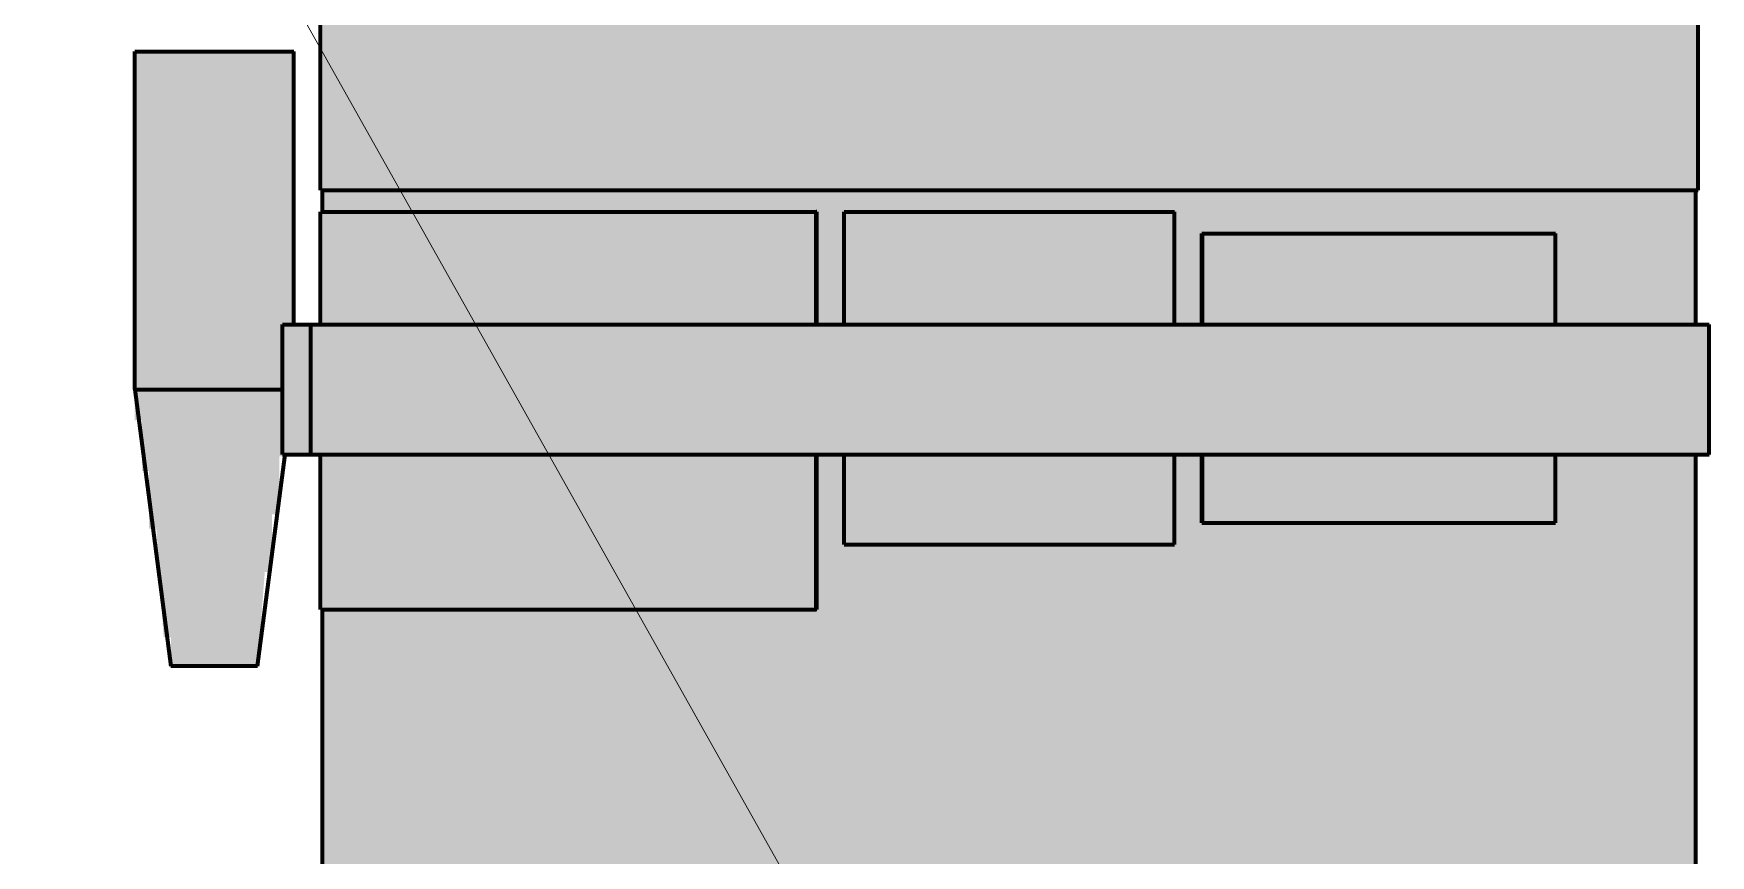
# Model space of a CAD drawing. Header units: millimetres. Extents: x 0 to 420, y 0 to 297.
# Drawn here: x 80.19 to 103.39, y 184.57 to 195.94 of the extents above; entities that cross this region are included whole.
import ezdxf

# ---------------------------------------------------------------- set-up
doc = ezdxf.new("R2010")
doc.units = ezdxf.units.MM
for name, color, linetype, lineweight in [('01-VISIBLE', 7, 'CONTINUOUS', 70), ('08-FINA', 5, 'CONTINUOUS', 18), ('13-GRAFICA', 30, 'CONTINUOUS', 18)]:
    doc.layers.add(name, color=color, linetype=linetype, lineweight=lineweight)

msp = doc.modelspace()

# ---------------------------------------------------------------- hatches: boundary and pattern name
at = {"layer": '13-GRAFICA', "true_color": 0xffffff}
h = msp.add_hatch(color=7, dxfattribs=at)
h.dxf.hatch_style = 1
h.paths.add_polyline_path([(84.186, 193.786), (84.186, 212.886), (103.186, 212.886), (103.186, 193.786)])
at = {"layer": '13-GRAFICA', "true_color": 0x202020}
h = msp.add_hatch(color=7, dxfattribs=at)
h.dxf.hatch_style = 1
h.paths.add_polyline_path([(81.986, 187.586), (81.886, 189.086), (81.786, 189.086), (81.786, 189.886), (81.686, 189.886), (81.686, 190.586), (81.587, 190.586), (81.587, 195.686), (83.786, 195.686), (83.786, 191.886), (83.587, 191.886), (83.587, 189.286), (83.486, 189.286), (83.486, 188.486), (83.386, 188.486), (83.286, 187.186), (82.087, 187.186), (82.087, 187.586)])
at = {"layer": '13-GRAFICA', "true_color": 0xc4c8ce}
h = msp.add_hatch(color=7, dxfattribs=at)
h.dxf.hatch_style = 1
h.paths.add_polyline_path([(84.186, 193.486), (84.186, 193.786), (103.186, 193.786), (103.186, 191.886), (101.286, 191.886), (101.286, 193.186), (96.386, 193.186), (96.386, 191.886), (95.986, 191.886), (95.986, 193.486), (91.386, 193.486), (91.386, 191.886), (90.986, 191.886), (90.986, 193.486)])
at = {"layer": '13-GRAFICA', "true_color": 0xffffff}
h = msp.add_hatch(color=7, dxfattribs=at)
h.dxf.hatch_style = 1
h.paths.add_polyline_path([(84.186, 193.486), (90.986, 193.486), (90.986, 191.886), (84.186, 191.886)])
at = {"layer": '13-GRAFICA', "true_color": 0xd7beeb}
h = msp.add_hatch(color=7, dxfattribs=at)
h.dxf.hatch_style = 1
h.paths.add_polyline_path([(91.386, 193.486), (91.587, 193.486), (91.587, 191.886), (91.587, 190.086), (91.587, 188.886), (91.386, 188.886)])
h = msp.add_hatch(color=7, dxfattribs=at)
h.dxf.hatch_style = 1
h.paths.add_polyline_path([(94.286, 193.486), (94.286, 191.886), (91.587, 191.886), (91.587, 193.486)])
h = msp.add_hatch(color=7, dxfattribs=at)
h.dxf.hatch_style = 1
h.paths.add_polyline_path([(94.486, 193.486), (94.486, 191.886), (94.486, 190.086), (94.486, 188.886), (94.286, 188.886), (94.286, 190.086), (94.286, 191.886), (94.286, 193.486)])
h = msp.add_hatch(color=7, dxfattribs=at)
h.dxf.hatch_style = 1
h.paths.add_polyline_path([(95.886, 193.486), (95.886, 191.886), (94.486, 191.886), (94.486, 193.486)])
h = msp.add_hatch(color=7, dxfattribs=at)
h.dxf.hatch_style = 1
h.paths.add_polyline_path([(95.986, 193.486), (95.986, 188.886), (95.886, 188.886), (95.886, 190.086), (95.886, 191.886), (95.886, 193.486)])
at = {"layer": '13-GRAFICA', "true_color": 0xf7c8d7}
h = msp.add_hatch(color=7, dxfattribs=at)
h.dxf.hatch_style = 1
h.paths.add_polyline_path([(96.386, 193.186), (96.486, 193.186), (96.486, 191.886), (96.486, 190.086), (96.486, 189.186), (96.386, 189.186)])
h = msp.add_hatch(color=7, dxfattribs=at)
h.dxf.hatch_style = 1
h.paths.add_polyline_path([(98.186, 193.186), (98.186, 191.886), (96.486, 191.886), (96.486, 193.186)])
h = msp.add_hatch(color=7, dxfattribs=at)
h.dxf.hatch_style = 1
h.paths.add_polyline_path([(101.286, 193.186), (101.286, 191.886), (98.286, 191.886), (98.286, 190.086), (101.286, 190.086), (101.286, 189.186), (98.186, 189.186), (98.186, 190.086), (98.186, 191.886), (98.186, 193.186)])
at = {"layer": '13-GRAFICA', "true_color": 0x202020}
h = msp.add_hatch(color=7, dxfattribs=at)
h.dxf.hatch_style = 1
h.paths.add_polyline_path([(91.386, 191.886), (91.386, 190.086), (83.587, 190.086), (83.587, 191.886)])
h = msp.add_hatch(color=7, dxfattribs=at)
h.dxf.hatch_style = 1
h.paths.add_polyline_path([(94.286, 190.086), (91.587, 190.086), (91.587, 191.886), (94.286, 191.886)])
h = msp.add_hatch(color=7, dxfattribs=at)
h.dxf.hatch_style = 1
h.paths.add_polyline_path([(95.886, 190.086), (94.486, 190.086), (94.486, 191.886), (95.886, 191.886)])
h = msp.add_hatch(color=7, dxfattribs=at)
h.dxf.hatch_style = 1
h.paths.add_polyline_path([(96.386, 191.886), (96.386, 190.086), (95.986, 190.086), (95.986, 191.886)])
h = msp.add_hatch(color=7, dxfattribs=at)
h.dxf.hatch_style = 1
h.paths.add_polyline_path([(98.186, 190.086), (96.486, 190.086), (96.486, 191.886), (98.186, 191.886)])
h = msp.add_hatch(color=7, dxfattribs=at)
h.dxf.hatch_style = 1
h.paths.add_polyline_path([(103.386, 190.086), (98.286, 190.086), (98.286, 191.886), (103.386, 191.886)])
at = {"layer": '13-GRAFICA', "true_color": 0xc4c8ce}
h = msp.add_hatch(color=7, dxfattribs=at)
h.dxf.hatch_style = 1
h.paths.add_polyline_path([(90.986, 190.086), (91.386, 190.086), (91.386, 188.886), (95.986, 188.886), (95.986, 190.086), (96.386, 190.086), (96.386, 189.186), (101.286, 189.186), (101.286, 190.086), (103.186, 190.086), (103.186, 180.786), (84.186, 180.786), (84.186, 187.986), (90.986, 187.986)])
at = {"layer": '13-GRAFICA', "true_color": 0xffffff}
h = msp.add_hatch(color=7, dxfattribs=at)
h.dxf.hatch_style = 1
h.paths.add_polyline_path([(90.986, 190.086), (90.986, 187.986), (84.186, 187.986), (84.186, 190.086)])
at = {"layer": '13-GRAFICA', "true_color": 0xd7beeb}
h = msp.add_hatch(color=7, dxfattribs=at)
h.dxf.hatch_style = 1
h.paths.add_polyline_path([(91.587, 188.886), (91.587, 190.086), (94.286, 190.086), (94.286, 188.886)])
h = msp.add_hatch(color=7, dxfattribs=at)
h.dxf.hatch_style = 1
h.paths.add_polyline_path([(94.486, 188.886), (94.486, 190.086), (95.886, 190.086), (95.886, 188.886)])
at = {"layer": '13-GRAFICA', "true_color": 0xf7c8d7}
h = msp.add_hatch(color=7, dxfattribs=at)
h.dxf.hatch_style = 1
h.paths.add_polyline_path([(96.486, 189.186), (96.486, 190.086), (98.186, 190.086), (98.186, 189.186)])

# ---------------------------------------------------------------- linework, layer by layer
at = {"layer": '01-VISIBLE'}
for p, q in [((84.156, 193.769), (84.156, 212.902)), ((103.216, 193.769), (103.216, 212.902)), ((81.587, 191.011), (81.587, 195.686)), ((83.786, 191.911), (83.786, 195.686)), ((84.186, 193.469), (84.186, 193.769)), ((103.186, 191.911), (103.186, 193.769)), ((84.156, 191.911), (84.156, 193.469)), ((91.014, 191.911), (91.014, 193.469)), ((91.023, 193.469), (91.014, 193.469)), ((91.023, 191.911), (91.023, 193.469)), ((91.402, 191.911), (91.402, 193.469)), ((95.971, 191.911), (95.971, 193.469)), ((96.35, 193.169), (96.359, 193.169)), ((96.35, 191.911), (96.35, 193.169)), ((96.359, 191.911), (96.359, 193.169)), ((101.244, 191.911), (101.244, 193.169)), ((83.632, 191.911), (84.025, 191.911)), ((83.632, 190.111), (83.632, 191.911)), ((84.025, 190.111), (84.025, 191.911)), ((103.367, 190.111), (103.367, 191.911)), ((81.587, 191.011), (82.087, 187.186)), ((83.286, 187.186), (83.669, 190.111)), ((83.632, 190.111), (84.025, 190.111)), ((84.156, 187.969), (84.156, 190.111)), ((91.014, 187.969), (91.014, 190.111)), ((91.023, 187.969), (91.023, 190.111)), ((91.402, 188.869), (91.402, 190.111)), ((95.971, 188.869), (95.971, 190.111)), ((96.35, 189.169), (96.35, 190.111)), ((96.359, 189.169), (96.359, 190.111)), ((101.244, 189.169), (101.244, 190.111)), ((103.186, 180.786), (103.186, 190.111)), ((96.35, 189.169), (96.359, 189.169)), ((84.186, 180.786), (84.186, 187.969)), ((91.023, 187.969), (91.014, 187.969))]:
    msp.add_line(p, q, dxfattribs=at)
for points in [[(81.587, 195.686), (81.636, 195.686), (81.686, 195.686), (81.736, 195.686), (81.786, 195.686), (81.837, 195.686), (81.886, 195.686), (81.936, 195.686), (81.986, 195.686), (82.036, 195.686), (82.087, 195.686), (82.136, 195.686), (82.186, 195.686), (82.236, 195.686), (82.286, 195.686), (82.337, 195.686), (82.386, 195.686), (82.436, 195.686), (82.486, 195.686), (82.536, 195.686), (82.587, 195.686), (82.636, 195.686), (82.686, 195.686), (82.736, 195.686), (82.786, 195.686), (82.837, 195.686), (82.886, 195.686), (82.936, 195.686), (82.986, 195.686), (83.036, 195.686), (83.087, 195.686), (83.136, 195.686), (83.186, 195.686), (83.236, 195.686), (83.286, 195.686), (83.337, 195.686), (83.386, 195.686), (83.436, 195.686), (83.486, 195.686), (83.536, 195.686), (83.587, 195.686), (83.636, 195.686), (83.686, 195.686), (83.736, 195.686), (83.786, 195.686)], [(84.156, 193.769), (84.207, 193.769), (84.257, 193.769), (84.307, 193.769), (84.357, 193.769), (84.407, 193.769), (84.457, 193.769), (84.507, 193.769), (84.557, 193.769), (84.607, 193.769), (84.657, 193.769), (84.707, 193.769), (84.757, 193.769), (84.807, 193.769), (84.857, 193.769), (84.907, 193.769), (84.957, 193.769), (85.007, 193.769), (85.057, 193.769), (85.107, 193.769), (85.157, 193.769), (85.207, 193.769), (85.257, 193.769), (85.307, 193.769), (85.357, 193.769), (85.407, 193.769), (85.457, 193.769), (85.507, 193.769), (85.557, 193.769), (85.607, 193.769), (85.657, 193.769), (85.707, 193.769), (85.757, 193.769), (85.807, 193.769), (85.857, 193.769), (85.907, 193.769), (85.957, 193.769), (86.007, 193.769), (86.057, 193.769), (86.108, 193.769), (86.158, 193.769), (86.208, 193.769), (86.258, 193.769), (86.308, 193.769), (86.358, 193.769), (86.408, 193.769), (86.458, 193.769), (86.508, 193.769), (86.558, 193.769), (86.608, 193.769), (86.658, 193.769), (86.708, 193.769), (86.758, 193.769), (86.808, 193.769), (86.858, 193.769), (86.908, 193.769), (86.958, 193.769), (87.008, 193.769), (87.058, 193.769), (87.108, 193.769), (87.158, 193.769), (87.208, 193.769), (87.258, 193.769), (87.308, 193.769), (87.358, 193.769), (87.408, 193.769), (87.458, 193.769), (87.508, 193.769), (87.558, 193.769), (87.608, 193.769), (87.658, 193.769), (87.708, 193.769), (87.758, 193.769), (87.808, 193.769), (87.858, 193.769), (87.908, 193.769), (87.958, 193.769), (88.009, 193.769), (88.059, 193.769), (88.109, 193.769), (88.159, 193.769), (88.209, 193.769), (88.259, 193.769), (88.309, 193.769), (88.359, 193.769), (88.409, 193.769), (88.459, 193.769), (88.509, 193.769), (88.559, 193.769), (88.609, 193.769), (88.659, 193.769), (88.709, 193.769), (88.759, 193.769), (88.809, 193.769), (88.859, 193.769), (88.909, 193.769), (88.959, 193.769), (89.009, 193.769), (89.059, 193.769), (89.109, 193.769), (89.159, 193.769), (89.209, 193.769), (89.259, 193.769), (89.309, 193.769), (89.359, 193.769), (89.409, 193.769), (89.459, 193.769), (89.509, 193.769), (89.559, 193.769), (89.609, 193.769), (89.659, 193.769), (89.709, 193.769), (89.759, 193.769), (89.809, 193.769), (89.859, 193.769), (89.91, 193.769), (89.96, 193.769), (90.01, 193.769), (90.06, 193.769), (90.11, 193.769), (90.16, 193.769), (90.21, 193.769), (90.26, 193.769), (90.31, 193.769), (90.36, 193.769), (90.41, 193.769), (90.46, 193.769), (90.51, 193.769), (90.56, 193.769), (90.61, 193.769), (90.66, 193.769), (90.71, 193.769), (90.76, 193.769), (90.81, 193.769), (90.86, 193.769), (90.91, 193.769), (90.96, 193.769), (91.01, 193.769), (91.06, 193.769), (91.11, 193.769), (91.16, 193.769), (91.21, 193.769), (91.26, 193.769), (91.31, 193.769), (91.36, 193.769), (91.41, 193.769), (91.46, 193.769), (91.51, 193.769), (91.56, 193.769), (91.61, 193.769), (91.66, 193.769), (91.71, 193.769), (91.76, 193.769), (91.811, 193.769), (91.861, 193.769), (91.911, 193.769), (91.961, 193.769), (92.011, 193.769), (92.061, 193.769), (92.111, 193.769), (92.161, 193.769), (92.211, 193.769), (92.261, 193.769), (92.311, 193.769), (92.361, 193.769), (92.411, 193.769), (92.461, 193.769), (92.511, 193.769), (92.561, 193.769), (92.611, 193.769), (92.661, 193.769), (92.711, 193.769), (92.761, 193.769), (92.811, 193.769), (92.861, 193.769), (92.911, 193.769), (92.961, 193.769), (93.011, 193.769), (93.061, 193.769), (93.111, 193.769), (93.161, 193.769), (93.211, 193.769), (93.261, 193.769), (93.311, 193.769), (93.361, 193.769), (93.411, 193.769), (93.461, 193.769), (93.511, 193.769), (93.561, 193.769), (93.611, 193.769), (93.661, 193.769), (93.712, 193.769), (93.762, 193.769), (93.812, 193.769), (93.862, 193.769), (93.912, 193.769), (93.962, 193.769), (94.012, 193.769), (94.062, 193.769), (94.112, 193.769), (94.162, 193.769), (94.212, 193.769), (94.262, 193.769), (94.312, 193.769), (94.362, 193.769), (94.412, 193.769), (94.462, 193.769), (94.512, 193.769), (94.562, 193.769), (94.612, 193.769), (94.662, 193.769), (94.712, 193.769), (94.762, 193.769), (94.812, 193.769), (94.862, 193.769), (94.912, 193.769), (94.962, 193.769), (95.012, 193.769), (95.062, 193.769), (95.112, 193.769), (95.162, 193.769), (95.212, 193.769), (95.262, 193.769), (95.312, 193.769), (95.362, 193.769), (95.412, 193.769), (95.462, 193.769), (95.512, 193.769), (95.562, 193.769), (95.613, 193.769), (95.663, 193.769), (95.713, 193.769), (95.763, 193.769), (95.813, 193.769), (95.863, 193.769), (95.913, 193.769), (95.963, 193.769), (96.013, 193.769), (96.063, 193.769), (96.113, 193.769), (96.163, 193.769), (96.213, 193.769), (96.263, 193.769), (96.313, 193.769), (96.363, 193.769), (96.413, 193.769), (96.463, 193.769), (96.513, 193.769), (96.563, 193.769), (96.613, 193.769), (96.663, 193.769), (96.713, 193.769), (96.763, 193.769), (96.813, 193.769), (96.863, 193.769), (96.913, 193.769), (96.963, 193.769), (97.013, 193.769), (97.063, 193.769), (97.113, 193.769), (97.163, 193.769), (97.213, 193.769), (97.263, 193.769), (97.313, 193.769), (97.363, 193.769), (97.413, 193.769), (97.463, 193.769), (97.514, 193.769), (97.564, 193.769), (97.614, 193.769), (97.664, 193.769), (97.714, 193.769), (97.764, 193.769), (97.814, 193.769), (97.864, 193.769), (97.914, 193.769), (97.964, 193.769), (98.014, 193.769), (98.064, 193.769), (98.114, 193.769), (98.164, 193.769), (98.214, 193.769), (98.264, 193.769), (98.314, 193.769), (98.364, 193.769), (98.414, 193.769), (98.464, 193.769), (98.514, 193.769), (98.564, 193.769), (98.614, 193.769), (98.664, 193.769), (98.714, 193.769), (98.764, 193.769), (98.814, 193.769), (98.864, 193.769), (98.914, 193.769), (98.964, 193.769), (99.014, 193.769), (99.064, 193.769), (99.114, 193.769), (99.164, 193.769), (99.214, 193.769), (99.264, 193.769), (99.314, 193.769), (99.364, 193.769), (99.415, 193.769), (99.465, 193.769), (99.515, 193.769), (99.565, 193.769), (99.615, 193.769), (99.665, 193.769), (99.715, 193.769), (99.765, 193.769), (99.815, 193.769), (99.865, 193.769), (99.915, 193.769), (99.965, 193.769), (100.015, 193.769), (100.065, 193.769), (100.115, 193.769), (100.165, 193.769), (100.215, 193.769), (100.265, 193.769), (100.315, 193.769), (100.365, 193.769), (100.415, 193.769), (100.465, 193.769), (100.515, 193.769), (100.565, 193.769), (100.615, 193.769), (100.665, 193.769), (100.715, 193.769), (100.765, 193.769), (100.815, 193.769), (100.865, 193.769), (100.915, 193.769), (100.965, 193.769), (101.015, 193.769), (101.065, 193.769), (101.115, 193.769), (101.165, 193.769), (101.215, 193.769), (101.265, 193.769), (101.316, 193.769), (101.366, 193.769), (101.416, 193.769), (101.466, 193.769), (101.516, 193.769), (101.566, 193.769), (101.616, 193.769), (101.666, 193.769), (101.716, 193.769), (101.766, 193.769), (101.816, 193.769), (101.866, 193.769), (101.916, 193.769), (101.966, 193.769), (102.016, 193.769), (102.066, 193.769), (102.116, 193.769), (102.166, 193.769), (102.216, 193.769), (102.266, 193.769), (102.316, 193.769), (102.366, 193.769), (102.416, 193.769), (102.466, 193.769), (102.516, 193.769), (102.566, 193.769), (102.616, 193.769), (102.666, 193.769), (102.716, 193.769), (102.766, 193.769), (102.816, 193.769), (102.866, 193.769), (102.916, 193.769), (102.966, 193.769), (103.016, 193.769), (103.066, 193.769), (103.116, 193.769), (103.166, 193.769), (103.216, 193.769)], [(84.156, 193.469), (84.207, 193.469), (84.257, 193.469), (84.307, 193.469), (84.357, 193.469), (84.407, 193.469), (84.457, 193.469), (84.507, 193.469), (84.557, 193.469), (84.607, 193.469), (84.657, 193.469), (84.707, 193.469), (84.757, 193.469), (84.807, 193.469), (84.857, 193.469), (84.907, 193.469), (84.957, 193.469), (85.007, 193.469), (85.058, 193.469), (85.108, 193.469), (85.158, 193.469), (85.208, 193.469), (85.258, 193.469), (85.308, 193.469), (85.358, 193.469), (85.408, 193.469), (85.458, 193.469), (85.508, 193.469), (85.558, 193.469), (85.608, 193.469), (85.658, 193.469), (85.708, 193.469), (85.758, 193.469), (85.808, 193.469), (85.858, 193.469), (85.908, 193.469), (85.959, 193.469), (86.009, 193.469), (86.059, 193.469), (86.109, 193.469), (86.159, 193.469), (86.209, 193.469), (86.259, 193.469), (86.309, 193.469), (86.359, 193.469), (86.409, 193.469), (86.459, 193.469), (86.509, 193.469), (86.559, 193.469), (86.609, 193.469), (86.659, 193.469), (86.709, 193.469), (86.759, 193.469), (86.81, 193.469), (86.86, 193.469), (86.91, 193.469), (86.96, 193.469), (87.01, 193.469), (87.06, 193.469), (87.11, 193.469), (87.16, 193.469), (87.21, 193.469), (87.26, 193.469), (87.31, 193.469), (87.36, 193.469), (87.41, 193.469), (87.46, 193.469), (87.51, 193.469), (87.56, 193.469), (87.61, 193.469), (87.66, 193.469), (87.711, 193.469), (87.761, 193.469), (87.811, 193.469), (87.861, 193.469), (87.911, 193.469), (87.961, 193.469), (88.011, 193.469), (88.061, 193.469), (88.111, 193.469), (88.161, 193.469), (88.211, 193.469), (88.261, 193.469), (88.311, 193.469), (88.361, 193.469), (88.411, 193.469), (88.461, 193.469), (88.511, 193.469), (88.562, 193.469), (88.612, 193.469), (88.662, 193.469), (88.712, 193.469), (88.762, 193.469), (88.812, 193.469), (88.862, 193.469), (88.912, 193.469), (88.962, 193.469), (89.012, 193.469), (89.062, 193.469), (89.112, 193.469), (89.162, 193.469), (89.212, 193.469), (89.262, 193.469), (89.312, 193.469), (89.362, 193.469), (89.412, 193.469), (89.463, 193.469), (89.513, 193.469), (89.563, 193.469), (89.613, 193.469), (89.663, 193.469), (89.713, 193.469), (89.763, 193.469), (89.813, 193.469), (89.863, 193.469), (89.913, 193.469), (89.963, 193.469), (90.013, 193.469), (90.063, 193.469), (90.113, 193.469), (90.163, 193.469), (90.213, 193.469), (90.263, 193.469), (90.313, 193.469), (90.364, 193.469), (90.414, 193.469), (90.464, 193.469), (90.514, 193.469), (90.564, 193.469), (90.614, 193.469), (90.664, 193.469), (90.714, 193.469), (90.764, 193.469), (90.814, 193.469), (90.864, 193.469), (90.914, 193.469), (90.964, 193.469), (91.014, 193.469)], [(91.402, 193.469), (91.452, 193.469), (91.502, 193.469), (91.552, 193.469), (91.603, 193.469), (91.653, 193.469), (91.703, 193.469), (91.753, 193.469), (91.803, 193.469), (91.854, 193.469), (91.904, 193.469), (91.954, 193.469), (92.004, 193.469), (92.055, 193.469), (92.105, 193.469), (92.155, 193.469), (92.205, 193.469), (92.255, 193.469), (92.306, 193.469), (92.356, 193.469), (92.406, 193.469), (92.456, 193.469), (92.506, 193.469), (92.557, 193.469), (92.607, 193.469), (92.657, 193.469), (92.707, 193.469), (92.758, 193.469), (92.808, 193.469), (92.858, 193.469), (92.908, 193.469), (92.958, 193.469), (93.009, 193.469), (93.059, 193.469), (93.109, 193.469), (93.159, 193.469), (93.209, 193.469), (93.26, 193.469), (93.31, 193.469), (93.36, 193.469), (93.41, 193.469), (93.461, 193.469), (93.511, 193.469), (93.561, 193.469), (93.611, 193.469), (93.661, 193.469), (93.712, 193.469), (93.762, 193.469), (93.812, 193.469), (93.862, 193.469), (93.912, 193.469), (93.963, 193.469), (94.013, 193.469), (94.063, 193.469), (94.113, 193.469), (94.164, 193.469), (94.214, 193.469), (94.264, 193.469), (94.314, 193.469), (94.364, 193.469), (94.415, 193.469), (94.465, 193.469), (94.515, 193.469), (94.565, 193.469), (94.615, 193.469), (94.666, 193.469), (94.716, 193.469), (94.766, 193.469), (94.816, 193.469), (94.867, 193.469), (94.917, 193.469), (94.967, 193.469), (95.017, 193.469), (95.067, 193.469), (95.118, 193.469), (95.168, 193.469), (95.218, 193.469), (95.268, 193.469), (95.318, 193.469), (95.369, 193.469), (95.419, 193.469), (95.469, 193.469), (95.519, 193.469), (95.57, 193.469), (95.62, 193.469), (95.67, 193.469), (95.72, 193.469), (95.77, 193.469), (95.821, 193.469), (95.871, 193.469), (95.921, 193.469), (95.971, 193.469)], [(96.359, 193.169), (96.409, 193.169), (96.459, 193.169), (96.51, 193.169), (96.56, 193.169), (96.611, 193.169), (96.661, 193.169), (96.711, 193.169), (96.762, 193.169), (96.812, 193.169), (96.862, 193.169), (96.913, 193.169), (96.963, 193.169), (97.013, 193.169), (97.064, 193.169), (97.114, 193.169), (97.165, 193.169), (97.215, 193.169), (97.265, 193.169), (97.316, 193.169), (97.366, 193.169), (97.416, 193.169), (97.467, 193.169), (97.517, 193.169), (97.567, 193.169), (97.618, 193.169), (97.668, 193.169), (97.719, 193.169), (97.769, 193.169), (97.819, 193.169), (97.87, 193.169), (97.92, 193.169), (97.97, 193.169), (98.021, 193.169), (98.071, 193.169), (98.122, 193.169), (98.172, 193.169), (98.222, 193.169), (98.273, 193.169), (98.323, 193.169), (98.373, 193.169), (98.424, 193.169), (98.474, 193.169), (98.524, 193.169), (98.575, 193.169), (98.625, 193.169), (98.676, 193.169), (98.726, 193.169), (98.776, 193.169), (98.827, 193.169), (98.877, 193.169), (98.927, 193.169), (98.978, 193.169), (99.028, 193.169), (99.078, 193.169), (99.129, 193.169), (99.179, 193.169), (99.23, 193.169), (99.28, 193.169), (99.33, 193.169), (99.381, 193.169), (99.431, 193.169), (99.481, 193.169), (99.532, 193.169), (99.582, 193.169), (99.632, 193.169), (99.683, 193.169), (99.733, 193.169), (99.784, 193.169), (99.834, 193.169), (99.884, 193.169), (99.935, 193.169), (99.985, 193.169), (100.035, 193.169), (100.086, 193.169), (100.136, 193.169), (100.187, 193.169), (100.237, 193.169), (100.287, 193.169), (100.338, 193.169), (100.388, 193.169), (100.438, 193.169), (100.489, 193.169), (100.539, 193.169), (100.589, 193.169), (100.64, 193.169), (100.69, 193.169), (100.741, 193.169), (100.791, 193.169), (100.841, 193.169), (100.892, 193.169), (100.942, 193.169), (100.992, 193.169), (101.043, 193.169), (101.093, 193.169), (101.143, 193.169), (101.194, 193.169), (101.244, 193.169)], [(84.025, 191.911), (84.075, 191.911), (84.125, 191.911), (84.175, 191.911), (84.226, 191.911), (84.276, 191.911), (84.326, 191.911), (84.376, 191.911), (84.426, 191.911), (84.476, 191.911), (84.526, 191.911), (84.576, 191.911), (84.626, 191.911), (84.677, 191.911), (84.727, 191.911), (84.777, 191.911), (84.827, 191.911), (84.877, 191.911), (84.927, 191.911), (84.977, 191.911), (85.027, 191.911), (85.077, 191.911), (85.127, 191.911), (85.178, 191.911), (85.228, 191.911), (85.278, 191.911), (85.328, 191.911), (85.378, 191.911), (85.428, 191.911), (85.478, 191.911), (85.528, 191.911), (85.578, 191.911), (85.629, 191.911), (85.679, 191.911), (85.729, 191.911), (85.779, 191.911), (85.829, 191.911), (85.879, 191.911), (85.929, 191.911), (85.979, 191.911), (86.029, 191.911), (86.08, 191.911), (86.13, 191.911), (86.18, 191.911), (86.23, 191.911), (86.28, 191.911), (86.33, 191.911), (86.38, 191.911), (86.43, 191.911), (86.48, 191.911), (86.53, 191.911), (86.581, 191.911), (86.631, 191.911), (86.681, 191.911), (86.731, 191.911), (86.781, 191.911), (86.831, 191.911), (86.881, 191.911), (86.931, 191.911), (86.981, 191.911), (87.032, 191.911), (87.082, 191.911), (87.132, 191.911), (87.182, 191.911), (87.232, 191.911), (87.282, 191.911), (87.332, 191.911), (87.382, 191.911), (87.432, 191.911), (87.483, 191.911), (87.533, 191.911), (87.583, 191.911), (87.633, 191.911), (87.683, 191.911), (87.733, 191.911), (87.783, 191.911), (87.833, 191.911), (87.883, 191.911), (87.933, 191.911), (87.984, 191.911), (88.034, 191.911), (88.084, 191.911), (88.134, 191.911), (88.184, 191.911), (88.234, 191.911), (88.284, 191.911), (88.334, 191.911), (88.384, 191.911), (88.435, 191.911), (88.485, 191.911), (88.535, 191.911), (88.585, 191.911), (88.635, 191.911), (88.685, 191.911), (88.735, 191.911), (88.785, 191.911), (88.835, 191.911), (88.886, 191.911), (88.936, 191.911), (88.986, 191.911), (89.036, 191.911), (89.086, 191.911), (89.136, 191.911), (89.186, 191.911), (89.236, 191.911), (89.286, 191.911), (89.336, 191.911), (89.387, 191.911), (89.437, 191.911), (89.487, 191.911), (89.537, 191.911), (89.587, 191.911), (89.637, 191.911), (89.687, 191.911), (89.737, 191.911), (89.787, 191.911), (89.838, 191.911), (89.888, 191.911), (89.938, 191.911), (89.988, 191.911), (90.038, 191.911), (90.088, 191.911), (90.138, 191.911), (90.188, 191.911), (90.238, 191.911), (90.289, 191.911), (90.339, 191.911), (90.389, 191.911), (90.439, 191.911), (90.489, 191.911), (90.539, 191.911), (90.589, 191.911), (90.639, 191.911), (90.689, 191.911), (90.739, 191.911), (90.79, 191.911), (90.84, 191.911), (90.89, 191.911), (90.94, 191.911), (90.99, 191.911), (91.04, 191.911), (91.09, 191.911), (91.14, 191.911), (91.19, 191.911), (91.241, 191.911), (91.291, 191.911), (91.341, 191.911), (91.391, 191.911), (91.441, 191.911), (91.491, 191.911), (91.541, 191.911), (91.591, 191.911), (91.641, 191.911), (91.692, 191.911), (91.742, 191.911), (91.792, 191.911), (91.842, 191.911), (91.892, 191.911), (91.942, 191.911), (91.992, 191.911), (92.042, 191.911), (92.092, 191.911), (92.142, 191.911), (92.193, 191.911), (92.243, 191.911), (92.293, 191.911), (92.343, 191.911), (92.393, 191.911), (92.443, 191.911), (92.493, 191.911), (92.543, 191.911), (92.593, 191.911), (92.644, 191.911), (92.694, 191.911), (92.744, 191.911), (92.794, 191.911), (92.844, 191.911), (92.894, 191.911), (92.944, 191.911), (92.994, 191.911), (93.044, 191.911), (93.095, 191.911), (93.145, 191.911), (93.195, 191.911), (93.245, 191.911), (93.295, 191.911), (93.345, 191.911), (93.395, 191.911), (93.445, 191.911), (93.495, 191.911), (93.545, 191.911), (93.596, 191.911), (93.646, 191.911), (93.696, 191.911), (93.746, 191.911), (93.796, 191.911), (93.846, 191.911), (93.896, 191.911), (93.946, 191.911), (93.996, 191.911), (94.047, 191.911), (94.097, 191.911), (94.147, 191.911), (94.197, 191.911), (94.247, 191.911), (94.297, 191.911), (94.347, 191.911), (94.397, 191.911), (94.447, 191.911), (94.498, 191.911), (94.548, 191.911), (94.598, 191.911), (94.648, 191.911), (94.698, 191.911), (94.748, 191.911), (94.798, 191.911), (94.848, 191.911), (94.898, 191.911), (94.948, 191.911), (94.999, 191.911), (95.049, 191.911), (95.099, 191.911), (95.149, 191.911), (95.199, 191.911), (95.249, 191.911), (95.299, 191.911), (95.349, 191.911), (95.399, 191.911), (95.45, 191.911), (95.5, 191.911), (95.55, 191.911), (95.6, 191.911), (95.65, 191.911), (95.7, 191.911), (95.75, 191.911), (95.8, 191.911), (95.85, 191.911), (95.901, 191.911), (95.951, 191.911), (96.001, 191.911), (96.051, 191.911), (96.101, 191.911), (96.151, 191.911), (96.201, 191.911), (96.251, 191.911), (96.301, 191.911), (96.351, 191.911), (96.402, 191.911), (96.452, 191.911), (96.502, 191.911), (96.552, 191.911), (96.602, 191.911), (96.652, 191.911), (96.702, 191.911), (96.752, 191.911), (96.802, 191.911), (96.853, 191.911), (96.903, 191.911), (96.953, 191.911), (97.003, 191.911), (97.053, 191.911), (97.103, 191.911), (97.153, 191.911), (97.203, 191.911), (97.253, 191.911), (97.304, 191.911), (97.354, 191.911), (97.404, 191.911), (97.454, 191.911), (97.504, 191.911), (97.554, 191.911), (97.604, 191.911), (97.654, 191.911), (97.704, 191.911), (97.754, 191.911), (97.805, 191.911), (97.855, 191.911), (97.905, 191.911), (97.955, 191.911), (98.005, 191.911), (98.055, 191.911), (98.105, 191.911), (98.155, 191.911), (98.205, 191.911), (98.256, 191.911), (98.306, 191.911), (98.356, 191.911), (98.406, 191.911), (98.456, 191.911), (98.506, 191.911), (98.556, 191.911), (98.606, 191.911), (98.656, 191.911), (98.707, 191.911), (98.757, 191.911), (98.807, 191.911), (98.857, 191.911), (98.907, 191.911), (98.957, 191.911), (99.007, 191.911), (99.057, 191.911), (99.107, 191.911), (99.157, 191.911), (99.208, 191.911), (99.258, 191.911), (99.308, 191.911), (99.358, 191.911), (99.408, 191.911), (99.458, 191.911), (99.508, 191.911), (99.558, 191.911), (99.608, 191.911), (99.659, 191.911), (99.709, 191.911), (99.759, 191.911), (99.809, 191.911), (99.859, 191.911), (99.909, 191.911), (99.959, 191.911), (100.009, 191.911), (100.059, 191.911), (100.11, 191.911), (100.16, 191.911), (100.21, 191.911), (100.26, 191.911), (100.31, 191.911), (100.36, 191.911), (100.41, 191.911), (100.46, 191.911), (100.51, 191.911), (100.56, 191.911), (100.611, 191.911), (100.661, 191.911), (100.711, 191.911), (100.761, 191.911), (100.811, 191.911), (100.861, 191.911), (100.911, 191.911), (100.961, 191.911), (101.011, 191.911), (101.062, 191.911), (101.112, 191.911), (101.162, 191.911), (101.212, 191.911), (101.262, 191.911), (101.312, 191.911), (101.362, 191.911), (101.412, 191.911), (101.462, 191.911), (101.513, 191.911), (101.563, 191.911), (101.613, 191.911), (101.663, 191.911), (101.713, 191.911), (101.763, 191.911), (101.813, 191.911), (101.863, 191.911), (101.913, 191.911), (101.963, 191.911), (102.014, 191.911), (102.064, 191.911), (102.114, 191.911), (102.164, 191.911), (102.214, 191.911), (102.264, 191.911), (102.314, 191.911), (102.364, 191.911), (102.414, 191.911), (102.465, 191.911), (102.515, 191.911), (102.565, 191.911), (102.615, 191.911), (102.665, 191.911), (102.715, 191.911), (102.765, 191.911), (102.815, 191.911), (102.865, 191.911), (102.916, 191.911), (102.966, 191.911), (103.016, 191.911), (103.066, 191.911), (103.116, 191.911), (103.166, 191.911), (103.216, 191.911), (103.266, 191.911), (103.316, 191.911), (103.367, 191.911)], [(81.587, 191.011), (81.638, 191.011), (81.689, 191.011), (81.74, 191.011), (81.791, 191.011), (81.842, 191.011), (81.893, 191.011), (81.945, 191.011), (81.996, 191.011), (82.047, 191.011), (82.098, 191.011), (82.149, 191.011), (82.2, 191.011), (82.251, 191.011), (82.303, 191.011), (82.354, 191.011), (82.405, 191.011), (82.456, 191.011), (82.507, 191.011), (82.558, 191.011), (82.609, 191.011), (82.661, 191.011), (82.712, 191.011), (82.763, 191.011), (82.814, 191.011), (82.865, 191.011), (82.916, 191.011), (82.967, 191.011), (83.019, 191.011), (83.07, 191.011), (83.121, 191.011), (83.172, 191.011), (83.223, 191.011), (83.274, 191.011), (83.325, 191.011), (83.377, 191.011), (83.428, 191.011), (83.479, 191.011), (83.53, 191.011), (83.581, 191.011), (83.632, 191.011)], [(84.025, 190.111), (84.075, 190.111), (84.125, 190.111), (84.175, 190.111), (84.226, 190.111), (84.276, 190.111), (84.326, 190.111), (84.376, 190.111), (84.426, 190.111), (84.476, 190.111), (84.526, 190.111), (84.576, 190.111), (84.626, 190.111), (84.677, 190.111), (84.727, 190.111), (84.777, 190.111), (84.827, 190.111), (84.877, 190.111), (84.927, 190.111), (84.977, 190.111), (85.027, 190.111), (85.077, 190.111), (85.127, 190.111), (85.178, 190.111), (85.228, 190.111), (85.278, 190.111), (85.328, 190.111), (85.378, 190.111), (85.428, 190.111), (85.478, 190.111), (85.528, 190.111), (85.578, 190.111), (85.629, 190.111), (85.679, 190.111), (85.729, 190.111), (85.779, 190.111), (85.829, 190.111), (85.879, 190.111), (85.929, 190.111), (85.979, 190.111), (86.029, 190.111), (86.08, 190.111), (86.13, 190.111), (86.18, 190.111), (86.23, 190.111), (86.28, 190.111), (86.33, 190.111), (86.38, 190.111), (86.43, 190.111), (86.48, 190.111), (86.53, 190.111), (86.581, 190.111), (86.631, 190.111), (86.681, 190.111), (86.731, 190.111), (86.781, 190.111), (86.831, 190.111), (86.881, 190.111), (86.931, 190.111), (86.981, 190.111), (87.032, 190.111), (87.082, 190.111), (87.132, 190.111), (87.182, 190.111), (87.232, 190.111), (87.282, 190.111), (87.332, 190.111), (87.382, 190.111), (87.432, 190.111), (87.483, 190.111), (87.533, 190.111), (87.583, 190.111), (87.633, 190.111), (87.683, 190.111), (87.733, 190.111), (87.783, 190.111), (87.833, 190.111), (87.883, 190.111), (87.933, 190.111), (87.984, 190.111), (88.034, 190.111), (88.084, 190.111), (88.134, 190.111), (88.184, 190.111), (88.234, 190.111), (88.284, 190.111), (88.334, 190.111), (88.384, 190.111), (88.435, 190.111), (88.485, 190.111), (88.535, 190.111), (88.585, 190.111), (88.635, 190.111), (88.685, 190.111), (88.735, 190.111), (88.785, 190.111), (88.835, 190.111), (88.886, 190.111), (88.936, 190.111), (88.986, 190.111), (89.036, 190.111), (89.086, 190.111), (89.136, 190.111), (89.186, 190.111), (89.236, 190.111), (89.286, 190.111), (89.336, 190.111), (89.387, 190.111), (89.437, 190.111), (89.487, 190.111), (89.537, 190.111), (89.587, 190.111), (89.637, 190.111), (89.687, 190.111), (89.737, 190.111), (89.787, 190.111), (89.838, 190.111), (89.888, 190.111), (89.938, 190.111), (89.988, 190.111), (90.038, 190.111), (90.088, 190.111), (90.138, 190.111), (90.188, 190.111), (90.238, 190.111), (90.289, 190.111), (90.339, 190.111), (90.389, 190.111), (90.439, 190.111), (90.489, 190.111), (90.539, 190.111), (90.589, 190.111), (90.639, 190.111), (90.689, 190.111), (90.739, 190.111), (90.79, 190.111), (90.84, 190.111), (90.89, 190.111), (90.94, 190.111), (90.99, 190.111), (91.04, 190.111), (91.09, 190.111), (91.14, 190.111), (91.19, 190.111), (91.241, 190.111), (91.291, 190.111), (91.341, 190.111), (91.391, 190.111), (91.441, 190.111), (91.491, 190.111), (91.541, 190.111), (91.591, 190.111), (91.641, 190.111), (91.692, 190.111), (91.742, 190.111), (91.792, 190.111), (91.842, 190.111), (91.892, 190.111), (91.942, 190.111), (91.992, 190.111), (92.042, 190.111), (92.092, 190.111), (92.142, 190.111), (92.193, 190.111), (92.243, 190.111), (92.293, 190.111), (92.343, 190.111), (92.393, 190.111), (92.443, 190.111), (92.493, 190.111), (92.543, 190.111), (92.593, 190.111), (92.644, 190.111), (92.694, 190.111), (92.744, 190.111), (92.794, 190.111), (92.844, 190.111), (92.894, 190.111), (92.944, 190.111), (92.994, 190.111), (93.044, 190.111), (93.095, 190.111), (93.145, 190.111), (93.195, 190.111), (93.245, 190.111), (93.295, 190.111), (93.345, 190.111), (93.395, 190.111), (93.445, 190.111), (93.495, 190.111), (93.545, 190.111), (93.596, 190.111), (93.646, 190.111), (93.696, 190.111), (93.746, 190.111), (93.796, 190.111), (93.846, 190.111), (93.896, 190.111), (93.946, 190.111), (93.996, 190.111), (94.047, 190.111), (94.097, 190.111), (94.147, 190.111), (94.197, 190.111), (94.247, 190.111), (94.297, 190.111), (94.347, 190.111), (94.397, 190.111), (94.447, 190.111), (94.498, 190.111), (94.548, 190.111), (94.598, 190.111), (94.648, 190.111), (94.698, 190.111), (94.748, 190.111), (94.798, 190.111), (94.848, 190.111), (94.898, 190.111), (94.948, 190.111), (94.999, 190.111), (95.049, 190.111), (95.099, 190.111), (95.149, 190.111), (95.199, 190.111), (95.249, 190.111), (95.299, 190.111), (95.349, 190.111), (95.399, 190.111), (95.45, 190.111), (95.5, 190.111), (95.55, 190.111), (95.6, 190.111), (95.65, 190.111), (95.7, 190.111), (95.75, 190.111), (95.8, 190.111), (95.85, 190.111), (95.901, 190.111), (95.951, 190.111), (96.001, 190.111), (96.051, 190.111), (96.101, 190.111), (96.151, 190.111), (96.201, 190.111), (96.251, 190.111), (96.301, 190.111), (96.351, 190.111), (96.402, 190.111), (96.452, 190.111), (96.502, 190.111), (96.552, 190.111), (96.602, 190.111), (96.652, 190.111), (96.702, 190.111), (96.752, 190.111), (96.802, 190.111), (96.853, 190.111), (96.903, 190.111), (96.953, 190.111), (97.003, 190.111), (97.053, 190.111), (97.103, 190.111), (97.153, 190.111), (97.203, 190.111), (97.253, 190.111), (97.304, 190.111), (97.354, 190.111), (97.404, 190.111), (97.454, 190.111), (97.504, 190.111), (97.554, 190.111), (97.604, 190.111), (97.654, 190.111), (97.704, 190.111), (97.754, 190.111), (97.805, 190.111), (97.855, 190.111), (97.905, 190.111), (97.955, 190.111), (98.005, 190.111), (98.055, 190.111), (98.105, 190.111), (98.155, 190.111), (98.205, 190.111), (98.256, 190.111), (98.306, 190.111), (98.356, 190.111), (98.406, 190.111), (98.456, 190.111), (98.506, 190.111), (98.556, 190.111), (98.606, 190.111), (98.656, 190.111), (98.707, 190.111), (98.757, 190.111), (98.807, 190.111), (98.857, 190.111), (98.907, 190.111), (98.957, 190.111), (99.007, 190.111), (99.057, 190.111), (99.107, 190.111), (99.157, 190.111), (99.208, 190.111), (99.258, 190.111), (99.308, 190.111), (99.358, 190.111), (99.408, 190.111), (99.458, 190.111), (99.508, 190.111), (99.558, 190.111), (99.608, 190.111), (99.659, 190.111), (99.709, 190.111), (99.759, 190.111), (99.809, 190.111), (99.859, 190.111), (99.909, 190.111), (99.959, 190.111), (100.009, 190.111), (100.059, 190.111), (100.11, 190.111), (100.16, 190.111), (100.21, 190.111), (100.26, 190.111), (100.31, 190.111), (100.36, 190.111), (100.41, 190.111), (100.46, 190.111), (100.51, 190.111), (100.56, 190.111), (100.611, 190.111), (100.661, 190.111), (100.711, 190.111), (100.761, 190.111), (100.811, 190.111), (100.861, 190.111), (100.911, 190.111), (100.961, 190.111), (101.011, 190.111), (101.062, 190.111), (101.112, 190.111), (101.162, 190.111), (101.212, 190.111), (101.262, 190.111), (101.312, 190.111), (101.362, 190.111), (101.412, 190.111), (101.462, 190.111), (101.513, 190.111), (101.563, 190.111), (101.613, 190.111), (101.663, 190.111), (101.713, 190.111), (101.763, 190.111), (101.813, 190.111), (101.863, 190.111), (101.913, 190.111), (101.963, 190.111), (102.014, 190.111), (102.064, 190.111), (102.114, 190.111), (102.164, 190.111), (102.214, 190.111), (102.264, 190.111), (102.314, 190.111), (102.364, 190.111), (102.414, 190.111), (102.465, 190.111), (102.515, 190.111), (102.565, 190.111), (102.615, 190.111), (102.665, 190.111), (102.715, 190.111), (102.765, 190.111), (102.815, 190.111), (102.865, 190.111), (102.916, 190.111), (102.966, 190.111), (103.016, 190.111), (103.066, 190.111), (103.116, 190.111), (103.166, 190.111), (103.216, 190.111), (103.266, 190.111), (103.316, 190.111), (103.367, 190.111)], [(96.359, 189.169), (96.409, 189.169), (96.459, 189.169), (96.51, 189.169), (96.56, 189.169), (96.611, 189.169), (96.661, 189.169), (96.711, 189.169), (96.762, 189.169), (96.812, 189.169), (96.862, 189.169), (96.913, 189.169), (96.963, 189.169), (97.013, 189.169), (97.064, 189.169), (97.114, 189.169), (97.165, 189.169), (97.215, 189.169), (97.265, 189.169), (97.316, 189.169), (97.366, 189.169), (97.416, 189.169), (97.467, 189.169), (97.517, 189.169), (97.567, 189.169), (97.618, 189.169), (97.668, 189.169), (97.719, 189.169), (97.769, 189.169), (97.819, 189.169), (97.87, 189.169), (97.92, 189.169), (97.97, 189.169), (98.021, 189.169), (98.071, 189.169), (98.122, 189.169), (98.172, 189.169), (98.222, 189.169), (98.273, 189.169), (98.323, 189.169), (98.373, 189.169), (98.424, 189.169), (98.474, 189.169), (98.524, 189.169), (98.575, 189.169), (98.625, 189.169), (98.676, 189.169), (98.726, 189.169), (98.776, 189.169), (98.827, 189.169), (98.877, 189.169), (98.927, 189.169), (98.978, 189.169), (99.028, 189.169), (99.078, 189.169), (99.129, 189.169), (99.179, 189.169), (99.23, 189.169), (99.28, 189.169), (99.33, 189.169), (99.381, 189.169), (99.431, 189.169), (99.481, 189.169), (99.532, 189.169), (99.582, 189.169), (99.632, 189.169), (99.683, 189.169), (99.733, 189.169), (99.784, 189.169), (99.834, 189.169), (99.884, 189.169), (99.935, 189.169), (99.985, 189.169), (100.035, 189.169), (100.086, 189.169), (100.136, 189.169), (100.187, 189.169), (100.237, 189.169), (100.287, 189.169), (100.338, 189.169), (100.388, 189.169), (100.438, 189.169), (100.489, 189.169), (100.539, 189.169), (100.589, 189.169), (100.64, 189.169), (100.69, 189.169), (100.741, 189.169), (100.791, 189.169), (100.841, 189.169), (100.892, 189.169), (100.942, 189.169), (100.992, 189.169), (101.043, 189.169), (101.093, 189.169), (101.143, 189.169), (101.194, 189.169), (101.244, 189.169)], [(91.402, 188.869), (91.452, 188.869), (91.502, 188.869), (91.552, 188.869), (91.603, 188.869), (91.653, 188.869), (91.703, 188.869), (91.753, 188.869), (91.803, 188.869), (91.854, 188.869), (91.904, 188.869), (91.954, 188.869), (92.004, 188.869), (92.055, 188.869), (92.105, 188.869), (92.155, 188.869), (92.205, 188.869), (92.255, 188.869), (92.306, 188.869), (92.356, 188.869), (92.406, 188.869), (92.456, 188.869), (92.506, 188.869), (92.557, 188.869), (92.607, 188.869), (92.657, 188.869), (92.707, 188.869), (92.758, 188.869), (92.808, 188.869), (92.858, 188.869), (92.908, 188.869), (92.958, 188.869), (93.009, 188.869), (93.059, 188.869), (93.109, 188.869), (93.159, 188.869), (93.209, 188.869), (93.26, 188.869), (93.31, 188.869), (93.36, 188.869), (93.41, 188.869), (93.461, 188.869), (93.511, 188.869), (93.561, 188.869), (93.611, 188.869), (93.661, 188.869), (93.712, 188.869), (93.762, 188.869), (93.812, 188.869), (93.862, 188.869), (93.912, 188.869), (93.963, 188.869), (94.013, 188.869), (94.063, 188.869), (94.113, 188.869), (94.164, 188.869), (94.214, 188.869), (94.264, 188.869), (94.314, 188.869), (94.364, 188.869), (94.415, 188.869), (94.465, 188.869), (94.515, 188.869), (94.565, 188.869), (94.615, 188.869), (94.666, 188.869), (94.716, 188.869), (94.766, 188.869), (94.816, 188.869), (94.867, 188.869), (94.917, 188.869), (94.967, 188.869), (95.017, 188.869), (95.067, 188.869), (95.118, 188.869), (95.168, 188.869), (95.218, 188.869), (95.268, 188.869), (95.318, 188.869), (95.369, 188.869), (95.419, 188.869), (95.469, 188.869), (95.519, 188.869), (95.57, 188.869), (95.62, 188.869), (95.67, 188.869), (95.72, 188.869), (95.77, 188.869), (95.821, 188.869), (95.871, 188.869), (95.921, 188.869), (95.971, 188.869)], [(84.156, 187.969), (84.207, 187.969), (84.257, 187.969), (84.307, 187.969), (84.357, 187.969), (84.407, 187.969), (84.457, 187.969), (84.507, 187.969), (84.557, 187.969), (84.607, 187.969), (84.657, 187.969), (84.707, 187.969), (84.757, 187.969), (84.807, 187.969), (84.857, 187.969), (84.907, 187.969), (84.957, 187.969), (85.007, 187.969), (85.058, 187.969), (85.108, 187.969), (85.158, 187.969), (85.208, 187.969), (85.258, 187.969), (85.308, 187.969), (85.358, 187.969), (85.408, 187.969), (85.458, 187.969), (85.508, 187.969), (85.558, 187.969), (85.608, 187.969), (85.658, 187.969), (85.708, 187.969), (85.758, 187.969), (85.808, 187.969), (85.858, 187.969), (85.908, 187.969), (85.959, 187.969), (86.009, 187.969), (86.059, 187.969), (86.109, 187.969), (86.159, 187.969), (86.209, 187.969), (86.259, 187.969), (86.309, 187.969), (86.359, 187.969), (86.409, 187.969), (86.459, 187.969), (86.509, 187.969), (86.559, 187.969), (86.609, 187.969), (86.659, 187.969), (86.709, 187.969), (86.759, 187.969), (86.81, 187.969), (86.86, 187.969), (86.91, 187.969), (86.96, 187.969), (87.01, 187.969), (87.06, 187.969), (87.11, 187.969), (87.16, 187.969), (87.21, 187.969), (87.26, 187.969), (87.31, 187.969), (87.36, 187.969), (87.41, 187.969), (87.46, 187.969), (87.51, 187.969), (87.56, 187.969), (87.61, 187.969), (87.66, 187.969), (87.711, 187.969), (87.761, 187.969), (87.811, 187.969), (87.861, 187.969), (87.911, 187.969), (87.961, 187.969), (88.011, 187.969), (88.061, 187.969), (88.111, 187.969), (88.161, 187.969), (88.211, 187.969), (88.261, 187.969), (88.311, 187.969), (88.361, 187.969), (88.411, 187.969), (88.461, 187.969), (88.511, 187.969), (88.562, 187.969), (88.612, 187.969), (88.662, 187.969), (88.712, 187.969), (88.762, 187.969), (88.812, 187.969), (88.862, 187.969), (88.912, 187.969), (88.962, 187.969), (89.012, 187.969), (89.062, 187.969), (89.112, 187.969), (89.162, 187.969), (89.212, 187.969), (89.262, 187.969), (89.312, 187.969), (89.362, 187.969), (89.412, 187.969), (89.463, 187.969), (89.513, 187.969), (89.563, 187.969), (89.613, 187.969), (89.663, 187.969), (89.713, 187.969), (89.763, 187.969), (89.813, 187.969), (89.863, 187.969), (89.913, 187.969), (89.963, 187.969), (90.013, 187.969), (90.063, 187.969), (90.113, 187.969), (90.163, 187.969), (90.213, 187.969), (90.263, 187.969), (90.313, 187.969), (90.364, 187.969), (90.414, 187.969), (90.464, 187.969), (90.514, 187.969), (90.564, 187.969), (90.614, 187.969), (90.664, 187.969), (90.714, 187.969), (90.764, 187.969), (90.814, 187.969), (90.864, 187.969), (90.914, 187.969), (90.964, 187.969), (91.014, 187.969)], [(83.286, 187.186), (83.236, 187.186), (83.186, 187.186), (83.136, 187.186), (83.087, 187.186), (83.036, 187.186), (82.986, 187.186), (82.936, 187.186), (82.886, 187.186), (82.837, 187.186), (82.786, 187.186), (82.736, 187.186), (82.686, 187.186), (82.636, 187.186), (82.587, 187.186), (82.536, 187.186), (82.486, 187.186), (82.436, 187.186), (82.386, 187.186), (82.337, 187.186), (82.286, 187.186), (82.236, 187.186), (82.186, 187.186), (82.136, 187.186), (82.087, 187.186)]]:
    msp.add_lwpolyline(points, dxfattribs=at)
at = {"layer": '08-FINA'}
msp.add_line((93.686, 178.786), (80.186, 202.786), dxfattribs=at)

doc.saveas('drawing.dxf')
